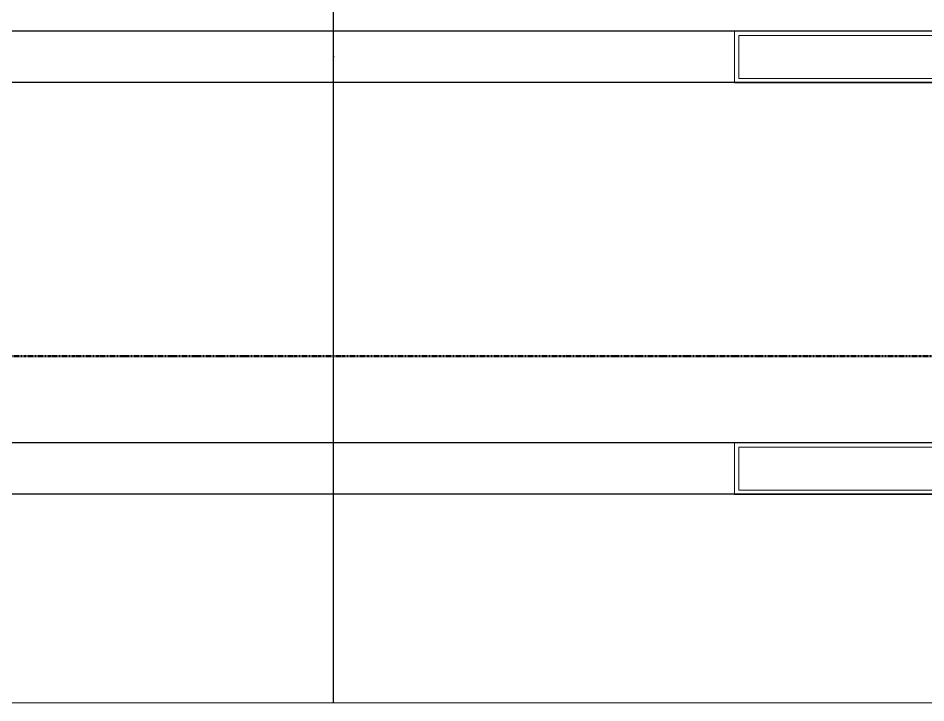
# Model space of a CAD drawing. Header units: millimetres. Extents: x -853228 to -774597, y -17231 to 22435.
# Drawn here: x -811525 to -808878, y 4129 to 6125 of the extents above; entities that cross this region are included whole.
import ezdxf

# ---------------------------------------------------------------- set-up
doc = ezdxf.new("R2010")
doc.units = ezdxf.units.MM
doc.linetypes.add('DPA_Grid _ Level 100', pattern=[10, 5.5, -1.6, 1.3, -1.6])
for name, color, linetype, lineweight in [('A-CLNG', 2, 'Continuous', 9), ('A-CLNG-PATT', 2, 'Continuous', 9), ('E-LITE-EQPM', 2, 'Continuous', 9), ('G-ANNO-SECL', 3, 'Continuous', 9)]:
    doc.layers.add(name, color=color, linetype=linetype, lineweight=lineweight)

# ---------------------------------------------------------------- blocks, each defined once
blk = doc.blocks.new('L1_1_FLUORESCENT W DISFUSSER - 1195L x 595W x 85H - 36W-17030651-4261-01 ENLARGED UPPER PLATFORM LEVEL - REFLECTED CEILING PLAN - SHEET 2')
at = {"layer": 'E-LITE-EQPM'}
for p, q in [((-628.5, -75), (-628.5, 75)), ((-628.5, 75), (628.5, 75)), ((-628.5, 75), (-628.5, -75)), ((628.5, 75), (-628.5, 75)), ((-615.8, 62.3), (-615.8, -62.3)), ((615.8, 62.3), (-615.8, 62.3)), ((615.8, -62.3), (615.8, 62.3)), ((628.5, 75), (628.5, -75)), ((628.5, -75), (628.5, 75)), ((628.5, -75), (-628.5, -75)), ((-628.5, -75), (628.5, -75)), ((-615.8, -62.3), (615.8, -62.3))]:
    blk.add_line(p, q, dxfattribs=at)
blk = doc.blocks.new('*U470')
at = {"layer": 'A-CLNG'}
for p, q in [((-12525, 550), (-4746.6, 550)), ((-4746.6, 550), (-12525, 550))]:
    blk.add_line(p, q, dxfattribs=at)

msp = doc.modelspace()

# ---------------------------------------------------------------- hatches: boundary and pattern name
at = {"layer": 'A-CLNG-PATT', "lineweight": 25}
h = msp.add_hatch(dxfattribs=at)
h.set_pattern_fill('FP_11', color=256, style=0, pattern_type=2)
h.set_pattern_definition([(90, (-814207.4, 7211.5), (3600, -2e-13), [1200, 0]), (90, (-817807.4, 7211.5), (3600, -2e-13), [1200, 0]), (0, (-817807.4, 8336.5), (0, -1200), [3600, 0]), (0, (-817807.4, 7286.5), (0, -1200), [3600, 0])])
h.paths.add_polyline_path([(-814207.4, 4129), (-806429, 4129), (-806429.9, 7894), (-814207.4, 7894), (-814207.4, 4494)])

# ---------------------------------------------------------------- linework, layer by layer
at = {"layer": 'G-ANNO-SECL', "linetype": 'DPA_Grid _ Level 100', "lineweight": 50}
msp.add_line((-851417.7, 5139.9), (-777530.8, 5139.9), dxfattribs=at)

# ---------------------------------------------------------------- block references
msp.add_blockref('*U470', (-801682.4, 3579))
at = {"layer": 'E-LITE-EQPM'}
for p in [(-808807.4, 6011.5), (-808807.4, 4811.5)]:
    msp.add_blockref('L1_1_FLUORESCENT W DISFUSSER - 1195L x 595W x 85H - 36W-17030651-4261-01 ENLARGED UPPER PLATFORM LEVEL - REFLECTED CEILING PLAN - SHEET 2', p, dxfattribs=at)

doc.saveas('drawing.dxf')
